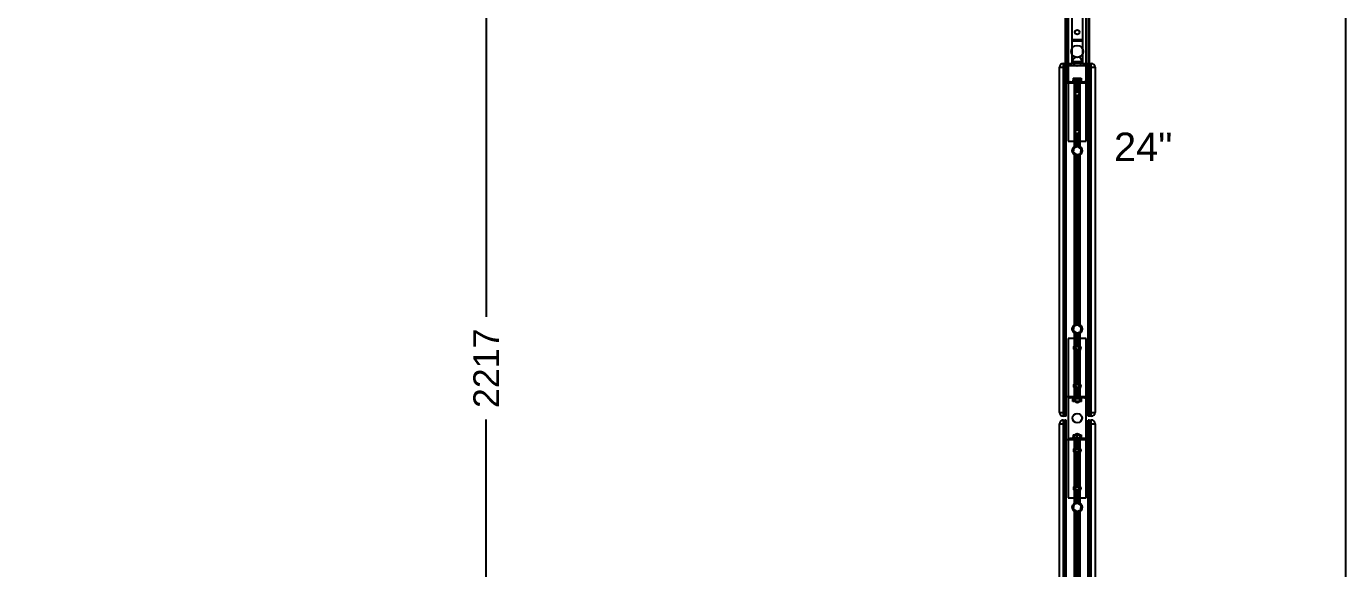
# Model space of a CAD drawing. Header units: inches. Extents: x 9936 to 27102, y -2774 to 11910.
# Drawn here: x 21339 to 22729, y 6413 to 6985 of the extents above; entities that cross this region are included whole.
import ezdxf

# ---------------------------------------------------------------- set-up
doc = ezdxf.new("R2010")
doc.units = ezdxf.units.IN
doc.header["$MEASUREMENT"] = 0
for name, color, linetype in [('Conector lateral', 150, 'Continuous'), ('COTA', 7, 'Continuous'), ('Puente', 244, 'Continuous'), ('RECTO', 20, 'Continuous'), ('TEXTO', 7, 'Continuous')]:
    doc.layers.add(name, color=color, linetype=linetype)
doc.styles.get("Standard").update_dxf_attribs({"font": 'arial.ttf'})
doc.dimstyles.get("Standard").update_dxf_attribs({"dimscale": 150, "dimtxt": 0.18, "dimasz": 0.18, "dimexe": 0.18, "dimexo": 0.0625, "dimgap": 0.09, "dimtad": 0, "dimdec": 0, "dimzin": 0, "dimdsep": 46, "dimtxsty": 'Standard', "dimcen": 0.09, "dimclrd": 1, "dimclre": 1, "dimclrt": 1, "dimadec": 0, "dimazin": 0, "dimtfac": 1, "dimtdec": 0, "dimtofl": 0, "dimtmove": 0, "dimatfit": 3, "dimfxl": 1, "dimtolj": 1, "dimtzin": 0, "dimarcsym": 0})

# ---------------------------------------------------------------- blocks, each defined once
blk = doc.blocks.new('A$C3EBA59D7')
at = {"layer": 'RECTO', "linetype": 'Continuous'}
for p, q in [((0, 368), (4, 368)), ((0, 4), (0, 368)), ((4, 372), (4, 368)), ((4, 372), (6, 372)), ((6, 368), (4, 368)), ((4, 368), (4, 4)), ((6, 0), (6, 372)), ((7.1, 372), (6, 372)), ((6, 4), (6, 368)), ((7.1, 0), (7.1, 372)), ((31.4, 372), (30.3, 372)), ((30.3, 0), (30.3, 372)), ((31.4, 372), (33.4, 372)), ((31.4, 0), (31.4, 372)), ((31.4, 368), (31.4, 4)), ((33.4, 368), (31.4, 368)), ((33.4, 368), (33.4, 372)), ((33.4, 4), (33.4, 368)), ((33.4, 368), (37.4, 368)), ((37.4, 368), (37.4, 4)), ((15.6, 351.2), (7.1, 351.2)), ((10.7, 352.2), (10.7, 351.2)), ((15.6, 352.2), (10.7, 352.2)), ((11.2, 352.7), (13.5, 352.7)), ((13.5, 353.3), (13.5, 352.3)), ((20.7, 353.3), (13.5, 353.3)), ((15.6, 352.3), (13.5, 352.3)), ((14.5, 356.3), (14.5, 353.3)), ((14.5, 356.3), (18.1, 356.3)), ((15.6, 352.3), (15.6, 284.2)), ((16.9, 352.3), (15.6, 352.3)), ((20.5, 352.3), (16.9, 352.3)), ((16.9, 342.1), (16.9, 352.3)), ((17.9, 342.6), (17.9, 351.2)), ((19.5, 351.2), (17.9, 351.2)), ((18.1, 356.3), (18.1, 353.3)), ((18.1, 356.3), (22.3, 356.3)), ((19.5, 342.6), (19.5, 351.2)), ((20.5, 352.3), (20.5, 342.1)), ((21.8, 352.3), (20.5, 352.3)), ((24, 353.3), (20.7, 353.3)), ((24, 352.3), (21.8, 352.3)), ((21.8, 284.2), (21.8, 352.3)), ((25.4, 352.2), (21.8, 352.2)), ((30.3, 351.2), (21.8, 351.2)), ((22.3, 356.3), (22.3, 353.3)), ((22.3, 356.3), (22.9, 356.3)), ((22.9, 356.3), (22.9, 353.3)), ((24, 352.3), (24, 353.3)), ((24, 352.7), (25, 352.7)), ((25, 352.7), (26.2, 352.7)), ((26.7, 352.2), (25.4, 352.2)), ((26.7, 351.2), (26.7, 352.2)), ((16.9, 302.1), (16.9, 337.9)), ((17.9, 302.6), (17.9, 337.4)), ((19.5, 302.6), (19.5, 337.4)), ((20.5, 337.9), (20.5, 302.1)), ((16.9, 284.9), (16.9, 297.9)), ((17.9, 285.2), (17.9, 297.4)), ((19.5, 285.2), (19.5, 297.4)), ((20.5, 297.9), (20.5, 284.9)), ((15.1, 282.8), (14.5, 278.3)), ((14.5, 278.3), (18.1, 275.5)), ((19.3, 284.5), (15.1, 282.8)), ((22.9, 281.7), (19.3, 284.5)), ((22.3, 277.2), (22.9, 281.7)), ((15.6, 275.8), (15.6, 272)), ((15.6, 272), (15.6, 100)), ((16.4, 272), (15.6, 272)), ((16.4, 100), (16.4, 272)), ((17.5, 272), (16.4, 272)), ((16.9, 272), (16.9, 275.1)), ((17.5, 100), (17.5, 272)), ((17.9, 97.2), (17.9, 274.8)), ((18.1, 275.5), (22.3, 277.2)), ((19.5, 97.2), (19.5, 274.8)), ((20, 272), (20, 100)), ((21, 272), (20, 272)), ((20.5, 275.1), (20.5, 272)), ((21, 100), (21, 272)), ((21.9, 272), (21, 272)), ((21.8, 272), (21.8, 275.8)), ((21.9, 100), (21.9, 272)), ((15.6, 100), (15.6, 96.2)), ((15.6, 100), (16.4, 100)), ((16.4, 100), (17.5, 100)), ((16.9, 96.9), (16.9, 100)), ((20, 100), (21, 100)), ((20.5, 100), (20.5, 96.9)), ((21, 100), (21.9, 100)), ((21.8, 96.2), (21.8, 100)), ((15.1, 94.8), (14.5, 90.3)), ((14.5, 90.3), (18.1, 87.5)), ((19.3, 96.5), (15.1, 94.8)), ((15.6, 87.8), (15.6, 19.7)), ((16.9, 74.1), (16.9, 87.1)), ((17.9, 74.6), (17.9, 86.8)), ((18.1, 87.5), (22.3, 89.2)), ((22.9, 93.7), (19.3, 96.5)), ((19.5, 74.6), (19.5, 86.8)), ((20.5, 87.1), (20.5, 74.1)), ((21.8, 19.7), (21.8, 87.8)), ((22.3, 89.2), (22.9, 93.7)), ((16.9, 34.1), (16.9, 69.9)), ((20.5, 69.9), (20.5, 34.1)), ((17.9, 34.6), (17.9, 69.4)), ((19.5, 34.6), (19.5, 69.4)), ((16.9, 19.7), (16.9, 29.9)), ((17.9, 20.8), (17.9, 29.4)), ((19.5, 20.8), (19.5, 29.4)), ((20.5, 29.9), (20.5, 19.7)), ((7.1, 20.8), (15.6, 20.8)), ((10.7, 20.8), (10.7, 19.8)), ((10.7, 19.8), (15.6, 19.8)), ((13.5, 19.3), (11.2, 19.3)), ((13.5, 19.7), (13.5, 18.7)), ((13.5, 19.7), (15.6, 19.7)), ((13.5, 18.7), (24, 18.7)), ((14.1, 15.7), (14.1, 18.7)), ((16.7, 15.7), (14.1, 15.7)), ((15.6, 19.7), (16.9, 19.7)), ((16.7, 15.7), (16.7, 18.7)), ((21.3, 15.7), (16.7, 15.7)), ((16.9, 19.7), (20.5, 19.7)), ((17.9, 20.8), (19.5, 20.8)), ((20.5, 19.7), (21.8, 19.7)), ((21.3, 15.7), (21.3, 18.7)), ((23.3, 15.7), (21.3, 15.7)), ((21.8, 20.8), (30.3, 20.8)), ((21.8, 19.8), (26.7, 19.8)), ((21.8, 19.7), (24, 19.7)), ((23.3, 15.7), (23.3, 18.7)), ((24, 18.7), (24, 19.7)), ((26.2, 19.3), (24, 19.3)), ((26.7, 19.8), (26.7, 20.8)), ((0, 4), (4, 4)), ((4, 4), (6, 4)), ((4, 4), (4, 0)), ((31.4, 4), (33.4, 4)), ((33.4, 0), (33.4, 4)), ((33.4, 4), (37.4, 4)), ((6, 0), (4, 0)), ((7.1, 0), (6, 0)), ((31.4, 0), (30.3, 0)), ((33.4, 0), (31.4, 0))]:
    blk.add_line(p, q, dxfattribs=at)
for centre, radius in [((18.7, 340), 1.98), ((18.7, 300), 1.98), ((18.7, 280), 5.25), ((18.7, 92), 5.25), ((18.7, 72), 1.98), ((18.7, 32), 1.98)]:
    blk.add_circle(centre, radius, dxfattribs=at)
for centre, radius, start, end in [((4, 368), 4, 90, 180), ((33.4, 368), 4, 0, 90), ((11.2, 352.2), 0.5, 90, 180), ((18.7, 352.9), 1.9, 198.4085, 243.4746), ((18.7, 352.9), 1.9, 296.5254, 341.5915), ((26.2, 352.2), 0.5, 0, 90), ((18.7, 340), 2.78, 130.4601, 229.5399), ((18.7, 340), 2.78, 72.2158, 107.7842), ((18.7, 340), 2.78, 252.2158, 287.7842), ((18.7, 340), 2.78, 310.4601, 49.5399), ((18.7, 300), 2.78, 130.4601, 229.5399), ((18.7, 300), 2.78, 72.2158, 107.7842), ((18.7, 300), 2.78, 252.2158, 287.7842), ((18.7, 300), 2.78, 310.4601, 49.5399), ((18.7, 72), 2.78, 130.4601, 229.5399), ((18.7, 72), 2.78, 72.2158, 107.7842), ((18.7, 72), 2.78, 310.4601, 49.5399), ((18.7, 72), 2.78, 252.2158, 287.7842), ((18.7, 32), 2.78, 130.4601, 229.5399), ((18.7, 32), 2.78, 72.2158, 107.7842), ((18.7, 32), 2.78, 252.2158, 287.7842), ((18.7, 32), 2.78, 310.4601, 49.5399), ((11.2, 19.8), 0.5, 180, 270), ((18.7, 19.1), 1.9, 116.5254, 161.5915), ((18.7, 19.1), 1.9, 18.4085, 63.4746), ((26.2, 19.8), 0.5, 270, 0), ((4, 4), 4, 180, 270), ((33.4, 4), 4, 270, 0)]:
    blk.add_arc(centre, radius, start, end, dxfattribs=at)
for points, knots in [([(16.9, 342.1), (17, 342.2), (17.2, 342.3), (17.5, 342.5), (17.8, 342.6), (17.9, 342.6)], [0, 0, 0, 0, 0.439174, 0.876749, 1, 1, 1, 1]), ([(17.9, 337.4), (17.7, 337.4), (17.3, 337.6), (17, 337.8), (16.9, 337.9), (16.9, 337.9)], [0, 0, 0, 0, 0.444481, 0.887819, 1, 1, 1, 1]), ([(19.5, 342.6), (19.7, 342.6), (20.1, 342.4), (20.4, 342.2), (20.5, 342.1), (20.5, 342.1)], [0, 0, 0, 0, 0.444481, 0.887819, 1, 1, 1, 1]), ([(20.5, 337.9), (20.4, 337.8), (20.2, 337.7), (19.9, 337.5), (19.6, 337.4), (19.5, 337.4)], [0, 0, 0, 0, 0.439174, 0.876749, 1, 1, 1, 1]), ([(16.9, 302.1), (17, 302.2), (17.2, 302.3), (17.5, 302.5), (17.8, 302.6), (17.9, 302.6)], [0, 0, 0, 0, 0.439175, 0.876751, 1, 1, 1, 1]), ([(17.9, 297.4), (17.7, 297.4), (17.3, 297.6), (17, 297.8), (16.9, 297.9), (16.9, 297.9)], [0, 0, 0, 0, 0.444478, 0.887817, 1, 1, 1, 1]), ([(19.5, 302.6), (19.7, 302.6), (20.1, 302.4), (20.4, 302.2), (20.5, 302.1), (20.5, 302.1)], [0, 0, 0, 0, 0.444478, 0.887817, 1, 1, 1, 1]), ([(20.5, 297.9), (20.4, 297.8), (20.2, 297.7), (19.9, 297.5), (19.6, 297.4), (19.5, 297.4)], [0, 0, 0, 0, 0.439175, 0.876751, 1, 1, 1, 1]), ([(16.9, 74.1), (17, 74.2), (17.2, 74.3), (17.5, 74.5), (17.8, 74.6), (17.9, 74.6)], [0, 0, 0, 0, 0.439175, 0.876751, 1, 1, 1, 1]), ([(17.9, 69.4), (17.7, 69.4), (17.3, 69.6), (17, 69.8), (16.9, 69.9), (16.9, 69.9)], [0, 0, 0, 0, 0.444478, 0.887817, 1, 1, 1, 1]), ([(19.5, 74.6), (19.7, 74.6), (20.1, 74.4), (20.4, 74.2), (20.5, 74.1), (20.5, 74.1)], [0, 0, 0, 0, 0.444478, 0.887817, 1, 1, 1, 1]), ([(20.5, 69.9), (20.4, 69.8), (20.2, 69.7), (19.9, 69.5), (19.6, 69.4), (19.5, 69.4)], [0, 0, 0, 0, 0.439175, 0.876751, 1, 1, 1, 1]), ([(16.9, 34.1), (17, 34.2), (17.2, 34.3), (17.5, 34.5), (17.8, 34.6), (17.9, 34.6)], [0, 0, 0, 0, 0.439174, 0.876749, 1, 1, 1, 1]), ([(17.9, 29.4), (17.7, 29.4), (17.3, 29.6), (17, 29.8), (16.9, 29.9), (16.9, 29.9)], [0, 0, 0, 0, 0.444481, 0.887819, 1, 1, 1, 1]), ([(19.5, 34.6), (19.7, 34.6), (20.1, 34.4), (20.4, 34.2), (20.5, 34.1), (20.5, 34.1)], [0, 0, 0, 0, 0.444481, 0.887819, 1, 1, 1, 1]), ([(20.5, 29.9), (20.4, 29.8), (20.2, 29.7), (19.9, 29.5), (19.6, 29.4), (19.5, 29.4)], [0, 0, 0, 0, 0.439174, 0.876749, 1, 1, 1, 1])]:
    blk.add_open_spline(points, degree=3, knots=knots, dxfattribs=at)
blk = doc.blocks.new('A$C10B60D47')
at = {"layer": 'Conector lateral', "linetype": 'Continuous'}
for p, q in [((19, 168), (0, 168)), ((0, 168), (0, 0)), ((19, 0), (19, 168)), ((7.2, 157.7), (8.7, 158.3)), ((7.2, 157.7), (7.7, 156.6)), ((7.7, 156.6), (9.2, 157.2)), ((8.1, 159.9), (9.2, 160.3)), ((8.1, 159.9), (8.7, 158.3)), ((9.2, 160.3), (9.9, 158.8)), ((9.2, 157.2), (9.8, 155.7)), ((9.8, 155.7), (10.9, 156.1)), ((9.9, 158.8), (11.4, 159.4)), ((10.3, 157.7), (11.8, 158.3)), ((10.3, 157.7), (10.9, 156.1)), ((11.4, 159.4), (11.8, 158.3)), ((7.2, 117.7), (8.7, 118.3)), ((7.2, 117.7), (7.7, 116.6)), ((7.7, 116.6), (9.2, 117.2)), ((8.1, 119.9), (9.2, 120.3)), ((8.1, 119.9), (8.7, 118.3)), ((9.2, 120.3), (9.9, 118.8)), ((9.2, 117.2), (9.8, 115.7)), ((9.8, 115.7), (10.9, 116.1)), ((9.9, 118.8), (11.4, 119.4)), ((10.3, 117.7), (11.8, 118.3)), ((10.3, 117.7), (10.9, 116.1)), ((11.4, 119.4), (11.8, 118.3)), ((7.2, 49.7), (8.7, 50.3)), ((7.2, 49.7), (7.7, 48.6)), ((7.7, 48.6), (9.2, 49.2)), ((8.1, 51.9), (9.2, 52.3)), ((8.1, 51.9), (8.7, 50.3)), ((9.2, 52.3), (9.9, 50.8)), ((9.2, 49.2), (9.8, 47.7)), ((9.8, 47.7), (10.9, 48.1)), ((9.9, 50.8), (11.4, 51.4)), ((10.3, 49.7), (11.8, 50.3)), ((10.3, 49.7), (10.9, 48.1)), ((11.4, 51.4), (11.8, 50.3)), ((7.2, 9.7), (8.7, 10.3)), ((7.2, 9.7), (7.7, 8.6)), ((7.7, 8.6), (9.2, 9.2)), ((8.1, 11.9), (9.2, 12.3)), ((8.1, 11.9), (8.7, 10.3)), ((9.2, 12.3), (9.9, 10.8)), ((9.2, 9.2), (9.8, 7.7)), ((9.8, 7.7), (10.9, 8.1)), ((9.9, 10.8), (11.4, 11.4)), ((10.3, 9.7), (11.8, 10.3)), ((10.3, 9.7), (10.9, 8.1)), ((11.4, 11.4), (11.8, 10.3)), ((0, 0), (19, 0))]:
    blk.add_line(p, q, dxfattribs=at)
for centre, radius in [((9.5, 158), 3.75), ((9.5, 118), 3.75), ((9.5, 103), 2.78), ((9.5, 65), 2.78), ((9.5, 50), 3.75), ((9.5, 10), 3.75)]:
    blk.add_circle(centre, radius, dxfattribs=at)
blk = doc.blocks.new('BIOMBO 57')
at = {"layer": 'RECTO', "color": 252, "true_color": 0x939598}
for centre in [(0, 0), (0, -376)]:
    blk.add_circle(centre, 5, dxfattribs=at)
blk.add_blockref('A$C10B60D47', (-9.5, -460))
at = {"layer": 'RECTO'}
for p in [(-18.7, -374), (-18.7, -750)]:
    blk.add_blockref('A$C3EBA59D7', p, dxfattribs=at)
blk = doc.blocks.new('PUENTE 135° H24 F30')
at = {"layer": 'Puente', "linetype": 'Continuous'}
for p, q in [((9240, -9088.1), (9240, -9282.1)), ((9241.3, -9088.1), (9241.3, -9282.1)), ((9247, -9088.1), (9247, -9282.1)), ((9258.4, -9088.1), (9258.4, -9282.1)), ((9264.2, -9088.1), (9264.2, -9282.1)), ((9265.4, -9088.1), (9265.4, -9282.1)), ((9243.2, -9209.1), (9243.2, -9364.1)), ((9262.3, -9364.1), (9262.3, -9209.1)), ((9247, -9256.7), (9258.4, -9256.7)), ((9247, -9258.2), (9258.4, -9258.2)), ((9240, -9282.1), (9241.3, -9282.1)), ((9240, -9654.1), (9240, -9282.1)), ((9241.1, -9282.1), (9240, -9282.1)), ((9241.1, -9654.1), (9241.1, -9282.1)), ((9241.3, -9282.1), (9247, -9282.1)), ((9241.7, -9282.1), (9241.7, -9284.6)), ((9263.7, -9284.6), (9241.7, -9284.6)), ((9241.7, -9284.6), (9241.7, -9302.6)), ((9258.4, -9280.5), (9247, -9280.5)), ((9258.4, -9282.1), (9247, -9282.1)), ((9258.4, -9282.1), (9264.2, -9282.1)), ((9263.7, -9282.1), (9263.7, -9284.6)), ((9263.7, -9284.6), (9263.7, -9302.6)), ((9264.2, -9282.1), (9265.4, -9282.1)), ((9265.4, -9282.1), (9264.3, -9282.1)), ((9264.3, -9654.1), (9264.3, -9282.1)), ((9265.4, -9654.1), (9265.4, -9282.1)), ((9240, -9650.1), (9240, -9286.1)), ((9248.5, -9297.8), (9248.5, -9300.8)), ((9248.5, -9297.8), (9252.1, -9297.8)), ((9248.8, -9302.6), (9248.8, -9297.6)), ((9248.8, -9297.6), (9256.7, -9297.6)), ((9252.1, -9297.8), (9252.1, -9300.8)), ((9252.1, -9297.8), (9256.4, -9297.8)), ((9256.4, -9297.8), (9256.4, -9300.8)), ((9256.4, -9297.8), (9257, -9297.8)), ((9256.7, -9297.6), (9256.7, -9302.6)), ((9257, -9297.8), (9257, -9300.8)), ((9265.4, -9286.1), (9265.4, -9650.1)), ((9249.6, -9302.9), (9241.1, -9302.9)), ((9248.8, -9302.6), (9241.7, -9302.6)), ((9244.7, -9301.9), (9244.7, -9302.9)), ((9249.6, -9301.9), (9244.7, -9301.9)), ((9245.2, -9301.4), (9247.5, -9301.4)), ((9247.5, -9300.8), (9247.5, -9301.8)), ((9254.7, -9300.8), (9247.5, -9300.8)), ((9249.6, -9301.8), (9247.5, -9301.8)), ((9249.6, -9301.8), (9249.6, -9369.8)), ((9250.9, -9301.8), (9249.6, -9301.8)), ((9254.5, -9301.8), (9250.9, -9301.8)), ((9250.9, -9311.9), (9250.9, -9301.8)), ((9251.9, -9311.4), (9251.9, -9302.9)), ((9253.6, -9302.9), (9251.9, -9302.9)), ((9253.6, -9311.4), (9253.6, -9302.9)), ((9254.5, -9301.8), (9254.5, -9311.9)), ((9255.8, -9301.8), (9254.5, -9301.8)), ((9258, -9300.8), (9254.7, -9300.8)), ((9258, -9301.8), (9255.8, -9301.8)), ((9255.8, -9369.8), (9255.8, -9301.8)), ((9259.4, -9301.9), (9255.8, -9301.9)), ((9264.3, -9302.9), (9255.8, -9302.9)), ((9263.7, -9302.6), (9256.7, -9302.6)), ((9258, -9301.8), (9258, -9300.8)), ((9258, -9301.4), (9259, -9301.4)), ((9259, -9301.4), (9260.2, -9301.4)), ((9260.7, -9301.9), (9259.4, -9301.9)), ((9260.7, -9302.9), (9260.7, -9301.9)), ((9250.9, -9351.9), (9250.9, -9316.2)), ((9251.9, -9351.4), (9251.9, -9316.7)), ((9253.6, -9351.4), (9253.6, -9316.7)), ((9254.5, -9316.2), (9254.5, -9351.9)), ((9243.2, -9364.1), (9262.3, -9364.1)), ((9250.9, -9369.1), (9250.9, -9356.2)), ((9251.9, -9368.9), (9251.9, -9356.7)), ((9253.6, -9368.9), (9253.6, -9356.7)), ((9254.5, -9356.2), (9254.5, -9369.1)), ((9249.1, -9371.3), (9248.5, -9375.8)), ((9248.5, -9375.8), (9252.1, -9378.6)), ((9253.3, -9369.5), (9249.1, -9371.3)), ((9249.6, -9378.3), (9249.6, -9382.1)), ((9249.6, -9382.1), (9249.6, -9554.1)), ((9250.4, -9382.1), (9249.6, -9382.1)), ((9250.4, -9554.1), (9250.4, -9382.1)), ((9251.5, -9382.1), (9250.4, -9382.1)), ((9250.9, -9382.1), (9250.9, -9379)), ((9251.5, -9554.1), (9251.5, -9382.1)), ((9251.9, -9556.9), (9251.9, -9379.2)), ((9252.1, -9378.6), (9256.4, -9376.9)), ((9257, -9372.3), (9253.3, -9369.5)), ((9253.6, -9556.9), (9253.6, -9379.2)), ((9254, -9382.1), (9254, -9554.1)), ((9255.1, -9382.1), (9254, -9382.1)), ((9254.5, -9379), (9254.5, -9382.1)), ((9255.1, -9554.1), (9255.1, -9382.1)), ((9255.9, -9382.1), (9255.1, -9382.1)), ((9255.8, -9382.1), (9255.8, -9378.3)), ((9255.9, -9554.1), (9255.9, -9382.1)), ((9256.4, -9376.9), (9257, -9372.3)), ((9249.1, -9559.3), (9248.5, -9563.8)), ((9248.5, -9563.8), (9252.1, -9566.6)), ((9253.3, -9557.5), (9249.1, -9559.3)), ((9249.6, -9554.1), (9249.6, -9557.8)), ((9249.6, -9554.1), (9250.4, -9554.1)), ((9250.4, -9554.1), (9251.5, -9554.1)), ((9250.9, -9557.1), (9250.9, -9554.1)), ((9257, -9560.3), (9253.3, -9557.5)), ((9254, -9554.1), (9255.1, -9554.1)), ((9254.5, -9554.1), (9254.5, -9557.1)), ((9255.1, -9554.1), (9255.9, -9554.1)), ((9255.8, -9557.8), (9255.8, -9554.1)), ((9256.4, -9564.9), (9257, -9560.3)), ((9249.6, -9566.3), (9249.6, -9634.4)), ((9250.9, -9579.9), (9250.9, -9567)), ((9251.9, -9579.4), (9251.9, -9567.2)), ((9252.1, -9566.6), (9256.4, -9564.9)), ((9253.6, -9579.4), (9253.6, -9567.2)), ((9254.5, -9567), (9254.5, -9579.9)), ((9255.8, -9634.4), (9255.8, -9566.3)), ((9250.9, -9619.9), (9250.9, -9584.2)), ((9251.9, -9619.4), (9251.9, -9584.7)), ((9253.6, -9619.4), (9253.6, -9584.7)), ((9254.5, -9584.2), (9254.5, -9619.9)), ((9241.1, -9633.3), (9249.6, -9633.3)), ((9244.7, -9633.3), (9244.7, -9634.3)), ((9250.9, -9634.4), (9250.9, -9624.2)), ((9251.9, -9633.3), (9251.9, -9624.7)), ((9251.9, -9633.3), (9253.6, -9633.3)), ((9253.6, -9633.3), (9253.6, -9624.7)), ((9254.5, -9624.2), (9254.5, -9634.4)), ((9255.8, -9633.3), (9264.3, -9633.3)), ((9260.7, -9634.3), (9260.7, -9633.3)), ((9244.7, -9634.3), (9249.7, -9634.3)), ((9247.5, -9634.8), (9245.2, -9634.8)), ((9247.5, -9634.4), (9247.5, -9635.4)), ((9247.5, -9634.4), (9249.6, -9634.4)), ((9247.5, -9635.4), (9258, -9635.4)), ((9248.2, -9638.4), (9248.2, -9635.4)), ((9250.8, -9638.4), (9248.2, -9638.4)), ((9249.6, -9634.4), (9250.9, -9634.4)), ((9250.8, -9638.4), (9250.8, -9635.4)), ((9255.3, -9638.4), (9250.8, -9638.4)), ((9250.9, -9634.4), (9254.6, -9634.4)), ((9254.5, -9634.4), (9255.8, -9634.4)), ((9255.3, -9638.4), (9255.3, -9635.4)), ((9257.3, -9638.4), (9255.3, -9638.4)), ((9255.8, -9634.3), (9260.7, -9634.3)), ((9255.8, -9634.4), (9258, -9634.4)), ((9257.3, -9638.4), (9257.3, -9635.4)), ((9258, -9635.4), (9258, -9634.4)), ((9260.2, -9634.8), (9258, -9634.8)), ((9241.1, -9654.1), (9240, -9654.1)), ((9265.4, -9654.1), (9264.3, -9654.1))]:
    blk.add_line(p, q, dxfattribs=at)
for centre, radius in [((9252.7, -9249.1), 2.38), ((9252.7, -9269.4), 6.35), ((9252.7, -9300.4), 1.98), ((9252.7, -9314.1), 2.38), ((9252.7, -9314.1), 1.98), ((9252.7, -9354.1), 2.38), ((9252.7, -9354.1), 1.98), ((9252.7, -9374.1), 5.25), ((9252.7, -9562.1), 5.25), ((9252.7, -9582.1), 1.98), ((9252.7, -9622.1), 1.98)]:
    blk.add_circle(centre, radius, dxfattribs=at)
at = {"layer": 'Puente', "color": 252, "true_color": 0x939598}
blk.add_circle((9252.7, -9656.1), 5, dxfattribs=at)
at = {"layer": 'Puente', "linetype": 'Continuous'}
for centre, radius, start, end in [((9245.2, -9301.9), 0.5, 90, 180), ((9252.7, -9314.1), 2.78, 130.4601, 229.5399), ((9252.7, -9301.2), 1.9, 198.4085, 243.4746), ((9252.7, -9314.1), 2.78, 72.2158, 107.7842), ((9252.7, -9301.2), 1.9, 296.5254, 341.5915), ((9252.7, -9314.1), 2.78, 310.4601, 49.5399), ((9260.2, -9301.9), 0.5, 0, 90), ((9252.7, -9314.1), 2.78, 252.2158, 287.7842), ((9252.7, -9354.1), 2.78, 130.4601, 229.5399), ((9252.7, -9354.1), 2.78, 72.2158, 107.7842), ((9252.7, -9354.1), 2.78, 310.4601, 49.5399), ((9252.7, -9354.1), 2.78, 252.2158, 287.7842), ((9252.7, -9582.1), 2.78, 130.4601, 229.5399), ((9252.7, -9582.1), 2.78, 72.2158, 107.7842), ((9252.7, -9582.1), 2.78, 252.2158, 287.7842), ((9252.7, -9582.1), 2.78, 310.4601, 49.5399), ((9252.7, -9622.1), 2.78, 72.2158, 107.7842), ((9252.7, -9622.1), 2.78, 130.4601, 229.5399), ((9252.7, -9635), 1.9, 116.5254, 161.5915), ((9252.7, -9622.1), 2.78, 252.2158, 287.7842), ((9252.7, -9635), 1.9, 18.4085, 63.4746), ((9252.7, -9622.1), 2.78, 310.4601, 49.5399), ((9245.2, -9634.3), 0.5, 180, 270), ((9260.2, -9634.3), 0.5, 270, 0)]:
    blk.add_arc(centre, radius, start, end, dxfattribs=at)
for points, knots in [([(9250.9, -9311.9), (9251, -9311.9), (9251.2, -9311.7), (9251.6, -9311.5), (9251.8, -9311.4), (9251.9, -9311.4)], [0, 0, 0, 0, 0.439174, 0.876749, 1, 1, 1, 1]), ([(9253.6, -9311.4), (9253.8, -9311.5), (9254.2, -9311.6), (9254.4, -9311.8), (9254.5, -9311.9), (9254.5, -9311.9)], [0, 0, 0, 0, 0.444481, 0.887819, 1, 1, 1, 1]), ([(9251.9, -9316.7), (9251.7, -9316.6), (9251.3, -9316.5), (9251.1, -9316.3), (9251, -9316.2), (9250.9, -9316.2)], [0, 0, 0, 0, 0.444481, 0.887819, 1, 1, 1, 1]), ([(9254.5, -9316.2), (9254.5, -9316.2), (9254.3, -9316.4), (9253.9, -9316.6), (9253.6, -9316.7), (9253.6, -9316.7)], [0, 0, 0, 0, 0.439174, 0.876749, 1, 1, 1, 1]), ([(9250.9, -9351.9), (9251, -9351.9), (9251.2, -9351.7), (9251.6, -9351.5), (9251.8, -9351.4), (9251.9, -9351.4)], [0, 0, 0, 0, 0.439175, 0.876751, 1, 1, 1, 1]), ([(9253.6, -9351.4), (9253.8, -9351.5), (9254.2, -9351.6), (9254.4, -9351.8), (9254.5, -9351.9), (9254.5, -9351.9)], [0, 0, 0, 0, 0.444478, 0.887817, 1, 1, 1, 1]), ([(9251.9, -9356.7), (9251.7, -9356.6), (9251.3, -9356.5), (9251.1, -9356.3), (9251, -9356.2), (9250.9, -9356.2)], [0, 0, 0, 0, 0.444478, 0.887817, 1, 1, 1, 1]), ([(9254.5, -9356.2), (9254.5, -9356.2), (9254.3, -9356.4), (9253.9, -9356.6), (9253.6, -9356.7), (9253.6, -9356.7)], [0, 0, 0, 0, 0.439175, 0.876751, 1, 1, 1, 1]), ([(9250.9, -9579.9), (9251, -9579.9), (9251.2, -9579.7), (9251.6, -9579.5), (9251.8, -9579.4), (9251.9, -9579.4)], [0, 0, 0, 0, 0.439175, 0.876751, 1, 1, 1, 1]), ([(9251.9, -9584.7), (9251.7, -9584.6), (9251.3, -9584.5), (9251.1, -9584.3), (9251, -9584.2), (9250.9, -9584.2)], [0, 0, 0, 0, 0.444478, 0.887817, 1, 1, 1, 1]), ([(9253.6, -9579.4), (9253.8, -9579.5), (9254.2, -9579.6), (9254.4, -9579.8), (9254.5, -9579.9), (9254.5, -9579.9)], [0, 0, 0, 0, 0.444478, 0.887817, 1, 1, 1, 1]), ([(9254.5, -9584.2), (9254.5, -9584.2), (9254.3, -9584.4), (9253.9, -9584.6), (9253.6, -9584.7), (9253.6, -9584.7)], [0, 0, 0, 0, 0.439175, 0.876751, 1, 1, 1, 1]), ([(9250.9, -9619.9), (9251, -9619.9), (9251.2, -9619.7), (9251.6, -9619.5), (9251.8, -9619.4), (9251.9, -9619.4)], [0, 0, 0, 0, 0.439174, 0.876749, 1, 1, 1, 1]), ([(9253.6, -9619.4), (9253.8, -9619.5), (9254.2, -9619.6), (9254.4, -9619.8), (9254.5, -9619.9), (9254.5, -9619.9)], [0, 0, 0, 0, 0.444481, 0.887819, 1, 1, 1, 1]), ([(9251.9, -9624.7), (9251.7, -9624.6), (9251.3, -9624.5), (9251.1, -9624.3), (9251, -9624.2), (9250.9, -9624.2)], [0, 0, 0, 0, 0.444481, 0.887819, 1, 1, 1, 1]), ([(9254.5, -9624.2), (9254.5, -9624.2), (9254.3, -9624.4), (9253.9, -9624.6), (9253.6, -9624.7), (9253.6, -9624.7)], [0, 0, 0, 0, 0.439174, 0.876749, 1, 1, 1, 1])]:
    blk.add_open_spline(points, degree=3, knots=knots, dxfattribs=at)
at = {"layer": 'Puente', "color": 251, "true_color": 0x636466, "insert": (9284, -9355), "char_height": 30, "attachment_point": 1}
blk.add_mtext_dynamic_manual_height_columns('\\pi7.47655;24"', width=73.255, gutter_width=15.9, heights=[30.6], dxfattribs=at)
blk = doc.blocks.new('*D45')
at = {"layer": 'Defpoints', "color": 0, "transparency": 16777216}
for p in [(21912.6, 7733.3), (21823.5, 5516.2), (22434.3, 5516.2)]:
    blk.add_point(p, dxfattribs=at)
at = {"layer": 'TEXTO', "color": 1, "lineweight": -2, "transparency": 16777216}
for p, q in [((21903.2, 7733.3), (21796.5, 7733.3)), ((21823.5, 7706.3), (21823.5, 6678.8)), ((21823.5, 5543.2), (21823.5, 6570.7)), ((22425, 5516.2), (21796.5, 5516.2))]:
    blk.add_line(p, q, dxfattribs=at)
at = {"layer": 'TEXTO', "color": 1, "transparency": 16777216}
for points in [[(21819, 7706.3), (21828, 7706.3), (21823.5, 7733.3)], [(21819, 5543.2), (21828, 5543.2), (21823.5, 5516.2)]]:
    blk.add_solid(points, dxfattribs=at)
at = {"layer": 'TEXTO', "color": 1, "transparency": 16777216, "insert": (21823.5, 6624.7), "char_height": 27, "attachment_point": 5, "rotation": 90}
blk.add_mtext('\\A1;2217', dxfattribs=at)

msp = doc.modelspace()

# ---------------------------------------------------------------- linework, layer by layer
at = {"layer": 'COTA'}
msp.add_lwpolyline([(18678.287, 8562.927), (22729.114, 8562.927), (22729.114, 5355), (18678.287, 5355)], close=True, dxfattribs=at)

# ---------------------------------------------------------------- block references
msp.add_blockref('BIOMBO 57', (22446.342, 6948.154), dxfattribs=at)
at = {"layer": 'Puente'}
msp.add_blockref('PUENTE 135° H24 F30', (13193.603, 16228.214), dxfattribs=at)

# ---------------------------------------------------------------- dimensions: what is measured, and where the dimension line sits
at = {"layer": 'TEXTO'}
dim = msp.add_linear_dim(base=(21823.539, 5516.154), p1=(21912.618, 7733.339), p2=(22434.342, 5516.154), angle=90, dimstyle='Standard', dxfattribs=at)
dim.commit()
dim.dimension.update_dxf_attribs({"geometry": '*D45', "text_midpoint": (21823.539, 6624.746)})

doc.saveas('drawing.dxf')
